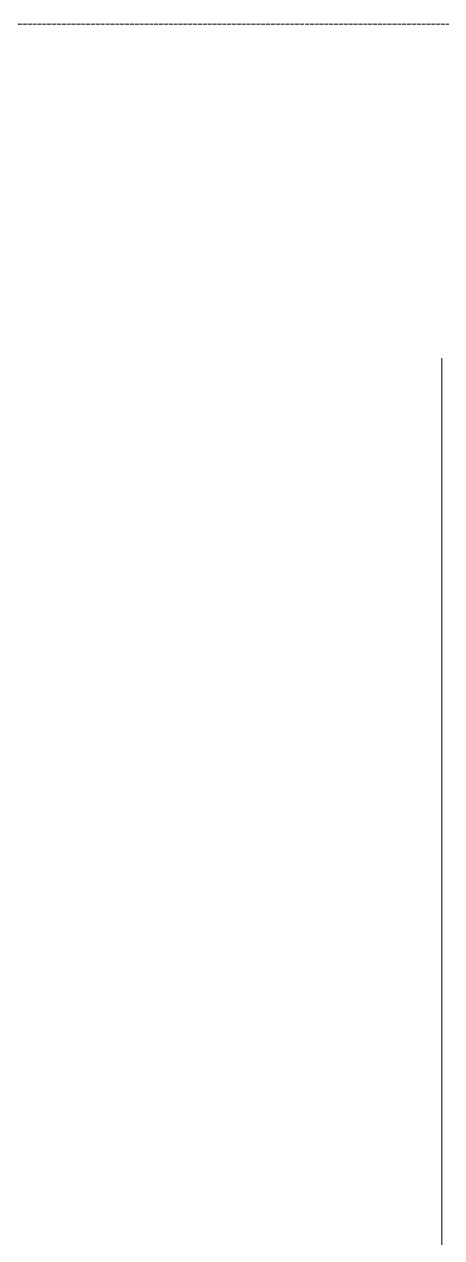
# Model space of a CAD drawing. Header units: centimetres. Extents: x -13617 to -9515, y -261 to 6553.
# Drawn here: x -13085.6 to -13044.7, y 5595.7 to 5714.4 of the extents above; entities that cross this region are included whole.
import ezdxf

# ---------------------------------------------------------------- set-up
doc = ezdxf.new("R2010")
doc.units = ezdxf.units.CM
doc.linetypes.add('_Overhead', pattern=[0.47625, 0.3175, -0.15875])
doc.linetypes.add('_Overhead_2_', pattern=[0.47625, 0.3175, -0.15875])
doc.layers.add('A-FLOR', color=7, linetype='Continuous', lineweight=9)
doc.layers.add('S-BEAM', color=7, linetype='Continuous', lineweight=9)

# ---------------------------------------------------------------- blocks, each defined once
blk = doc.blocks.new('C Shapes - C12X25-1752347-Planta patio maniobras')
at = {"layer": 'S-BEAM', "color": 254, "true_color": 0xcccccc}
blk.add_line((-94.71, -6.34), (99.64, -6.34), dxfattribs=at)
blk = doc.blocks.new('C Shapes - C12X25-1755447-Planta patio maniobras')
at = {"layer": 'S-BEAM', "color": 254, "true_color": 0xcccccc}
for p, q in [((-98.46, -6.34), (-94.71, -6.34)), ((-94.71, -6.34), (98.46, -6.34))]:
    blk.add_line(p, q, dxfattribs=at)
blk = doc.blocks.new('PQ_RVR_EST-01_ZZ_ZZ_MO_T_A_rvt-1-Planta patio maniobras')
at = {"layer": 'A-FLOR', "color": 254, "linetype": '_Overhead', "true_color": 0xd4d4d4}
for p, q in [((-13199.05, 5714.43), (-12489.18, 5714.43)), ((-12489.18, 5714.43), (-13199.05, 5714.43))]:
    blk.add_line(p, q, dxfattribs=at)
at = {"layer": 'S-BEAM', "color": 254, "linetype": '_Overhead', "lineweight": 9, "true_color": 0xd4d4d4, "rotation": 270}
for name in ['C Shapes - C12X25-1755447-Planta patio maniobras', 'C Shapes - C12X25-1752347-Planta patio maniobras']:
    blk.add_blockref(name, (-13038.4, 5583.3), dxfattribs=at)
blk = doc.blocks.new('PQ_RVR_ARQ-01_ZZ_ZZ_MO_T_A_rvt-1-Planta patio maniobras')
at = {"layer": 'A-FLOR', "color": 254, "linetype": '_Overhead_2_', "true_color": 0xd4d4d4}
for p, q in [((-13199.05, 5714.43), (-12489.18, 5714.43)), ((-12489.18, 5714.43), (-13199.05, 5714.43))]:
    blk.add_line(p, q, dxfattribs=at)

msp = doc.modelspace()

# ---------------------------------------------------------------- block references
at = {"lineweight": 5}
msp.add_blockref('PQ_RVR_EST-01_ZZ_ZZ_MO_T_A_rvt-1-Planta patio maniobras', (0, 0), dxfattribs=at)

# ---------------------------------------------------------------- next in the draw order: block references
msp.add_blockref('PQ_RVR_ARQ-01_ZZ_ZZ_MO_T_A_rvt-1-Planta patio maniobras', (0, 0), dxfattribs=at)

doc.saveas('drawing.dxf')
